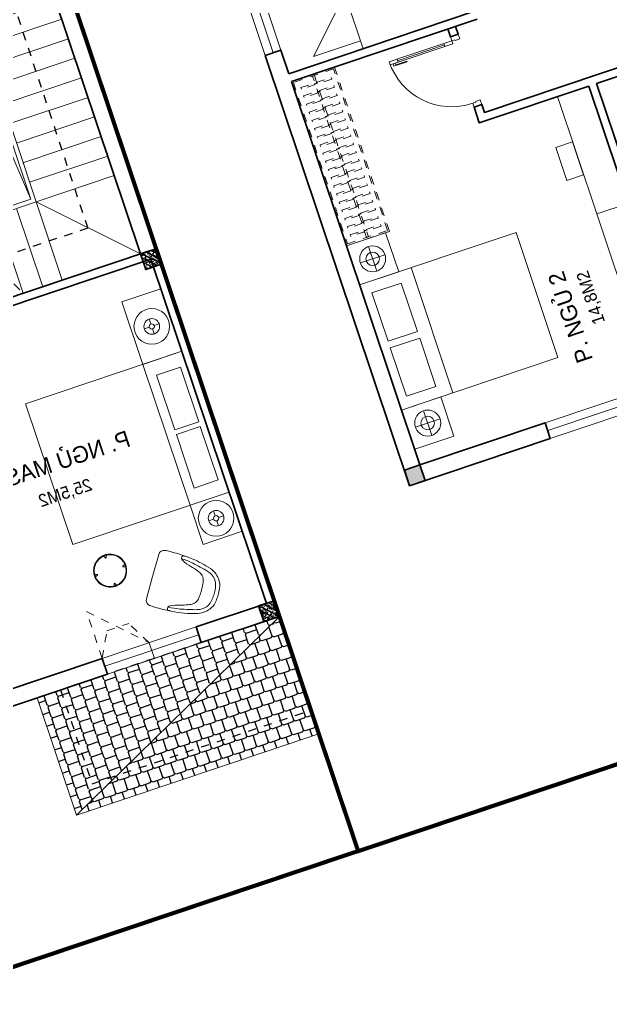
# Model space of a CAD drawing. Header units: metres. Extents: x 568332 to 569219, y 2065964 to 2066430.
# Drawn here: x 568597.11 to 568604.27, y 2066182.1 to 2066194.11 of the extents above; entities that cross this region are included whole.
import ezdxf

# ---------------------------------------------------------------- set-up
doc = ezdxf.new("R2010")
doc.units = ezdxf.units.M
for name, pattern in [('$AUDIT_BAD_LTYPE2', [0]), ('CENTER', [2, 1.25, -0.25, 0.25, -0.25]), ('DASHDOT2', [0.5, 0.25, -0.125, 0, -0.125]), ('HIDDEN', [0.375, 0.25, -0.125]), ('HIDDEN2', [0.1875, 0.125, -0.0625]), ('X-5M-G-MB PHONGNGU$0$HIDDEN2', [0.1875, 0.125, -0.0625])]:
    doc.linetypes.add(name, pattern=pattern)
doc.layers.get('0').update_dxf_attribs({"linetype": 'CONTINUOUS'})
doc.layers.get('DEFPOINTS').update_dxf_attribs({"linetype": 'CONTINUOUS'})
for name, color, linetype, lineweight in [('-CENTER', 143, 'CENTER', 13), ('-CONCRETE', 1, 'CONTINUOUS', 35), ('-DIM', 9, 'CONTINUOUS', 13), ('-DOOR', 137, 'CONTINUOUS', 9), ('-FURNITURE', 46, 'CONTINUOUS', 9), ('-HATCH', 8, 'CONTINUOUS', 5), ('-LINE1', 7, 'CONTINUOUS', 18), ('-LINE2', 252, 'CONTINUOUS', 9), ('-STEEL1', 1, 'CONTINUOUS', 35), ('-TEXT', 7, 'CONTINUOUS', 15), ('-WALL', 4, 'CONTINUOUS', 35), ('TEXT25', 2, 'CONTINUOUS', 13)]:
    doc.layers.add(name, color=color, linetype=linetype, lineweight=lineweight)
for name, color, linetype in [('-RANH GIOI LO DAT', 12, 'CONTINUOUS'), ('1-NETMANH', 8, 'CONTINUOUS'), ('13. NET HATCH', 252, 'CONTINUOUS')]:
    doc.layers.add(name, color=color, linetype=linetype)
doc.styles.add('SVN_AVO_thuong', font='')
doc.styles.add('T1', font='', dxfattribs={"height": 200})
doc.styles.add('vnavanth', font='', dxfattribs={"width": 0.8})
doc.styles.get('SVN_AVO_thuong').set_extended_font_data('SVN-Avo')
doc.styles.get('T1').set_extended_font_data('VNgeometric Light')
doc.styles.get('vnavanth').set_extended_font_data('.VnAvantH')

# ---------------------------------------------------------------- blocks, each defined once
blk = doc.blocks.new('*U149')
at = {"linetype": '$AUDIT_BAD_LTYPE2'}
for p, q in [((70, 100), (70, 699.9999999999982)), ((90, 699.9999999999982), (90, 100))]:
    blk.add_line(p, q, dxfattribs=at)
for points in [[(50, 699.9999999999982), (90, 699.9999999999982), (90, 799.9999999999982), (50, 799.9999999999982), (50, 699.9999999999982)], [(50, 702.9059272893337), (50, 100)], [(50, 100), (90, 100), (90, 0), (50, 0), (50, 100)]]:
    blk.add_lwpolyline(points)
for points in [[(118.2698876160139, 594.5156181119073), (118.2698876160139, 764.1349438079906), (90, 764.1349438079906), (90, 735.8650561920058), (112.6159100928053, 735.8650561920058), (112.6159100928053, 594.5156181119073)], [(0, 0), (50, 0), (50, -40), (60, -40), (60, -99.99999999999272), (0, -99.99999999999272)], [(899.9999999999982, 1.3252863207713e-28), (849.9999999999982, 1.3252863207713e-28), (849.9999999999982, -40.00000000000001), (839.9999999999982, -40.00000000000001), (839.9999999999982, -99.99999999999272), (899.9999999999982, -99.99999999999272)]]:
    blk.add_lwpolyline(points, close=True)
at = {"linetype": '$AUDIT_BAD_LTYPE2', "ltscale": 0.3}
blk.add_arc((50, 0), 799.9999999999982, 0, 90, dxfattribs=at)
blk = doc.blocks.new('*U237')
at = {"linetype": 'X-5M-G-MB PHONGNGU$0$HIDDEN2'}
for points in [[(0, 600.0000000004657), (0, 0), (2290.909090880962, -8.262197655262123e-10), (2290.909090880962, 599.9999999996394)], [(2270.909090880962, 579.999661371566), (2270.909090880962, 19.99966137156623), (20, 20.00000000046566), (20, 580.0000000004657)], [(2270.909090880962, 286.6991212946483), (2270.909090880962, 313.0991212945551), (20, 313.0991212953813), (19.99999859370291, 286.6991212952417)], [(113.7817614636733, 319.1750910408318), (109.4317788550979, 319.1750910408318), (109.4317788550979, 280.441767644881), (113.7817614636733, 280.441767644881)], [(227.7817614636733, 319.1750910407849), (223.4317788550979, 319.1750910407849), (223.4317788550979, 280.4417676448341), (227.7817614636733, 280.4417676448341)], [(341.7817614636733, 319.175091040738), (337.4317788550979, 319.175091040738), (337.4317788550979, 280.4417676447872), (341.7817614636733, 280.4417676447872)], [(455.7817614636733, 319.1750910406911), (451.4317788550979, 319.1750910406911), (451.4317788550979, 280.4417676447403), (455.7817614636733, 280.4417676447403)], [(569.7817614636733, 319.1750910406442), (565.431778855098, 319.1750910406442), (565.431778855098, 280.4417676446934), (569.7817614636733, 280.4417676446934)], [(683.7817614636733, 319.1750910405973), (679.431778855098, 319.1750910405973), (679.431778855098, 280.4417676446465), (683.7817614636733, 280.4417676446465)], [(797.7817614636733, 319.1750910405504), (793.431778855098, 319.1750910405504), (793.431778855098, 280.4417676445996), (797.7817614636733, 280.4417676445996)], [(911.7817614636733, 319.1750910405035), (907.431778855098, 319.1750910405035), (907.431778855098, 280.4417676445527), (911.7817614636733, 280.4417676445527)], [(1025.781761463673, 319.1750910404566), (1021.431778855098, 319.1750910404566), (1021.431778855098, 280.4417676445057), (1025.781761463673, 280.4417676445057)], [(1139.781761463673, 319.1750910404097), (1135.431778855098, 319.1750910404097), (1135.431778855098, 280.4417676444588), (1139.781761463673, 280.4417676444588)], [(1253.781761463673, 319.1750910403628), (1249.431778855098, 319.1750910403628), (1249.431778855098, 280.4417676444119), (1253.781761463673, 280.4417676444119)], [(1367.781761463673, 319.1750910403159), (1363.431778855098, 319.1750910403159), (1363.431778855098, 280.441767644365), (1367.781761463673, 280.441767644365)], [(1481.781761463673, 319.175091040269), (1477.431778855098, 319.175091040269), (1477.431778855098, 280.4417676443181), (1481.781761463673, 280.4417676443181)], [(1595.781761463673, 319.175091040222), (1591.431778855098, 319.175091040222), (1591.431778855098, 280.4417676442712), (1595.781761463673, 280.4417676442712)], [(1709.781761463673, 319.1750910401751), (1705.431778855098, 319.1750910401751), (1705.431778855098, 280.4417676442243), (1709.781761463673, 280.4417676442243)], [(1823.781761463673, 319.1750910401282), (1819.431778855098, 319.1750910401282), (1819.431778855098, 280.4417676441774), (1823.781761463673, 280.4417676441774)], [(1937.781761463673, 319.1750910400813), (1933.431778855098, 319.1750910400813), (1933.431778855098, 280.4417676441305), (1937.781761463673, 280.4417676441305)], [(2051.781761463673, 319.1750910400344), (2047.431778855098, 319.1750910400344), (2047.431778855098, 280.4417676440836), (2051.781761463673, 280.4417676440836)], [(2165.781761463673, 319.1750910399875), (2161.431778855098, 319.1750910399875), (2161.431778855098, 280.4417676440366), (2165.781761463673, 280.4417676440366)]]:
    blk.add_lwpolyline(points, close=True, dxfattribs=at)
for points in [[(122.2409142897814, 313.1103512093413), (122.2409142897814, 515.2497102723445), (100.1765458012815, 515.2497102723445), (100.1765458012815, 313.1103512093413)], [(236.2409142897814, 313.1103512092944), (236.2409142897814, 515.2497102722975), (214.1765458012815, 515.2497102722975), (214.1765458012815, 313.1103512092944)], [(350.2409142897814, 313.1103512092475), (350.2409142897814, 515.2497102722507), (328.1765458012815, 515.2497102722507), (328.1765458012815, 313.1103512092475)], [(464.2409142897814, 313.1103512092006), (464.2409142897814, 515.2497102722037), (442.1765458012815, 515.2497102722037), (442.1765458012815, 313.1103512092006)], [(578.2409142897814, 313.1103512091537), (578.2409142897814, 515.2497102721569), (556.1765458012815, 515.2497102721569), (556.1765458012815, 313.1103512091537)], [(692.2409142897814, 313.1103512091068), (692.2409142897814, 515.24971027211), (670.1765458012815, 515.24971027211), (670.1765458012815, 313.1103512091068)], [(806.2409142897814, 313.1103512090599), (806.2409142897814, 515.249710272063), (784.1765458012815, 515.249710272063), (784.1765458012815, 313.1103512090599)], [(920.2409142897814, 313.110351209013), (920.2409142897814, 515.2497102720162), (898.1765458012815, 515.2497102720162), (898.1765458012815, 313.110351209013)], [(1034.240914289781, 313.1103512089661), (1034.240914289781, 515.2497102719692), (1012.176545801281, 515.2497102719692), (1012.176545801281, 313.1103512089661)], [(1148.240914289781, 313.1103512089192), (1148.240914289781, 515.2497102719224), (1126.176545801281, 515.2497102719224), (1126.176545801281, 313.1103512089192)], [(1262.240914289781, 313.1103512088723), (1262.240914289781, 515.2497102718754), (1240.176545801281, 515.2497102718754), (1240.176545801281, 313.1103512088723)], [(1376.240914289781, 313.1103512088254), (1376.240914289781, 515.2497102718285), (1354.176545801281, 515.2497102718285), (1354.176545801281, 313.1103512088254)], [(1490.240914289781, 313.1103512087785), (1490.240914289781, 515.2497102717816), (1468.176545801281, 515.2497102717816), (1468.176545801281, 313.1103512087785)], [(1604.240914289781, 313.1103512087315), (1604.240914289781, 515.2497102717347), (1582.176545801281, 515.2497102717347), (1582.176545801281, 313.1103512087315)], [(1718.240914289781, 313.1103512086846), (1718.240914289781, 515.2497102716878), (1696.176545801281, 515.2497102716878), (1696.176545801281, 313.1103512086846)], [(1832.240914289781, 313.1103512086377), (1832.240914289781, 515.2497102716409), (1810.176545801281, 515.2497102716409), (1810.176545801281, 313.1103512086377)], [(1946.240914289781, 313.1103512085908), (1946.240914289781, 515.2497102715939), (1924.176545801281, 515.2497102715939), (1924.176545801281, 313.1103512085908)], [(2060.240914289781, 313.1103512085439), (2060.240914289781, 515.2497102715471), (2038.176545801281, 515.2497102715471), (2038.176545801281, 313.1103512085439)], [(2174.240914289781, 313.110351208497), (2174.240914289781, 515.2497102715001), (2152.176545801281, 515.2497102715001), (2152.176545801281, 313.110351208497)], [(100.1765458012815, 286.7103512094345), (100.1765458012815, 92.0852110228024), (122.2409142897814, 92.0852110228024), (122.2409142897814, 286.7103512094345)], [(214.1765458012815, 286.7103512093876), (214.1765458012815, 92.08521102275549), (236.2409142897814, 92.08521102275549), (236.2409142897814, 286.7103512093876)], [(328.1765458012815, 286.7103512093407), (328.1765458012815, 92.08521102270858), (350.2409142897814, 92.08521102270858), (350.2409142897814, 286.7103512093407)], [(442.1765458012815, 286.7103512092938), (442.1765458012815, 92.08521102266168), (464.2409142897814, 92.08521102266168), (464.2409142897814, 286.7103512092938)], [(556.1765458012815, 286.7103512092469), (556.1765458012815, 92.08521102261477), (578.2409142897814, 92.08521102261477), (578.2409142897814, 286.7103512092469)], [(670.1765458012815, 286.7103512092), (670.1765458012815, 92.08521102256786), (692.2409142897814, 92.08521102256786), (692.2409142897814, 286.7103512092)], [(784.1765458012815, 286.7103512091531), (784.1765458012815, 92.08521102252095), (806.2409142897814, 92.08521102252095), (806.2409142897814, 286.7103512091531)], [(898.1765458012815, 286.7103512091062), (898.1765458012815, 92.08521102247404), (920.2409142897814, 92.08521102247404), (920.2409142897814, 286.7103512091062)], [(1012.176545801281, 286.7103512090592), (1012.176545801281, 92.08521102242715), (1034.240914289781, 92.08521102242715), (1034.240914289781, 286.7103512090592)], [(1126.176545801281, 286.7103512090123), (1126.176545801281, 92.08521102238024), (1148.240914289781, 92.08521102238024), (1148.240914289781, 286.7103512090123)], [(1240.176545801281, 286.7103512089654), (1240.176545801281, 92.08521102233333), (1262.240914289781, 92.08521102233333), (1262.240914289781, 286.7103512089654)], [(1354.176545801281, 286.7103512089186), (1354.176545801281, 92.08521102228642), (1376.240914289781, 92.08521102228642), (1376.240914289781, 286.7103512089186)], [(1468.176545801281, 286.7103512088717), (1468.176545801281, 92.0852110222395), (1490.240914289781, 92.0852110222395), (1490.240914289781, 286.7103512088717)], [(1582.176545801281, 286.7103512088247), (1582.176545801281, 92.0852110221926), (1604.240914289781, 92.0852110221926), (1604.240914289781, 286.7103512088247)], [(1696.176545801281, 286.7103512087778), (1696.176545801281, 92.0852110221457), (1718.240914289781, 92.0852110221457), (1718.240914289781, 286.7103512087778)], [(1810.176545801281, 286.7103512087309), (1810.176545801281, 92.08521102209879), (1832.240914289781, 92.08521102209879), (1832.240914289781, 286.7103512087309)], [(1924.176545801281, 286.710351208684), (1924.176545801281, 92.08521102205188), (1946.240914289781, 92.08521102205188), (1946.240914289781, 286.710351208684)], [(2038.176545801281, 286.7103512086371), (2038.176545801281, 92.08521102200497), (2060.240914289781, 92.08521102200497), (2060.240914289781, 286.7103512086371)], [(2152.176545801281, 286.7103512085902), (2152.176545801281, 92.08521102195806), (2174.240914289781, 92.08521102195806), (2174.240914289781, 286.7103512085902)]]:
    blk.add_lwpolyline(points, dxfattribs=at)
blk = doc.blocks.new('G1600')
for p, q in [((137477.0741823114, -212827.2147267315), (139077.0741823114, -212827.2147267327)), ((137227.6935681712, -213391.7193460799), (137227.6935681718, -213076.8871672568)), ((139326.4547964507, -213391.7193460799), (139326.4547964501, -213076.8871672568)), ((137385.1096575831, -213234.3032566686), (137070.2774787599, -213234.3032566681)), ((139169.0387070388, -213234.3032566686), (139483.870885862, -213234.3032566681))]:
    blk.add_line(p, q)
blk.add_lwpolyline([(137477.074182311, -213484.2147267315), (137477.0741823123, -211484.2147267315), (139077.0741823123, -211484.2147267327), (139077.074182311, -213484.2147267327), (137477.074182311, -213484.2147267315)])
for points in [[(136977.074182316, -213484.2147267311), (136977.0741823163, -212984.3917867657), (137477.0741823113, -212984.3917867661), (137477.074182311, -213484.2147267315)], [(139577.0741823059, -213484.2147267331), (139577.0741823062, -212984.3917867677), (139077.0741823113, -212984.3917867673), (139077.074182311, -213484.2147267327)], [(137617.074182311, -213375.2147267316), (137617.0741823112, -212998.7147267316), (138234.5741823112, -212998.714726732), (138234.574182311, -213375.214726732)], [(138937.074182311, -213375.2147267325), (138937.0741823112, -212998.7147267325), (138319.5741823112, -212998.7147267321), (138319.574182311, -213375.2147267321)]]:
    blk.add_lwpolyline(points, close=True)
for centre, radius in [((137227.6935681715, -213234.3032566684), 157.4160894116067), ((139326.4547964504, -213234.3032566684), 157.4160894116067), ((137227.6935681715, -213234.3032566684), 82.41608941160666), ((139326.4547964504, -213234.3032566684), 82.41608941160666)]:
    blk.add_circle(centre, radius)
blk = doc.blocks.new('A$C5C575821')
at = {"layer": '-CONCRETE'}
h = blk.add_hatch(color=256, dxfattribs=at)
h.dxf.hatch_style = 1
h.paths.add_polyline_path([(-0.00237559899687767, 200.0000000000146), (-0.00237559899687767, 1.455191522836685e-11), (199.9976244010031, 1.455191522836685e-11), (199.9976244010031, 200.0000000000146)])
blk.add_lwpolyline([(-0.00237559899687767, 1.455191522836685e-11), (199.9976244010031, 1.455191522836685e-11), (199.9976244010031, 200.0000000000146), (-0.00237559899687767, 200.0000000000146)], close=True, dxfattribs=at)
blk = doc.blocks.new('M21-T3')
at = {"layer": '-DOOR'}
for points in [[(204612.1981638539, -286454.0990483467), (205212.2101037618, -286454.0990483467), (205212.2101037618, -286654.0990483467), (204612.1981638539, -286654.0990483467)], [(199112.2101037512, -288254.2028982985), (199312.2101036766, -288254.2028982985), (199312.2101036766, -289654.2028982985), (199112.2101037512, -289654.2028982985)]]:
    blk.add_lwpolyline(points, close=True, dxfattribs=at)
for points in [[(205212.2101037618, -286554.0990483467), (204612.2055296948, -286554.1432242139)], [(199212.2101037139, -289654.2028982985), (199212.2101037139, -288254.2028982985)]]:
    blk.add_lwpolyline(points, dxfattribs=at)
at = {"layer": '-FURNITURE'}
blk.add_line((205912.2101038766, -287604.0990477414), (204312.2101037547, -287604.0990478005), dxfattribs=at)
blk.add_lwpolyline([(204412.2101037547, -287604.0990478005), (204412.2101039652, -287004.0990478005), (205012.2101037547, -287604.0990480108)], dxfattribs=at)
for points in [[(202012.2021753316, -289653.4516755368), (202434.7826916085, -289653.4516755368), (202434.7826916085, -289438.3398348887), (202012.2021753316, -289438.3398348887)], [(200112.2101037503, -289654.0984545781), (201512.2101037503, -289654.0984550861), (201512.2101036802, -290054.0990480424), (200112.2101036802, -290054.0990475344)], [(201512.2101037503, -289654.0984550861), (203012.210103824, -289654.0984550498), (203012.210103824, -290054.0990476406), (201512.2101037503, -290054.0990476769)]]:
    blk.add_lwpolyline(points, close=True, dxfattribs=at)
at = {"layer": '-RANH GIOI LO DAT', "linetype": 'HIDDEN', "ltscale": 10, "const_width": 50}
blk.add_lwpolyline([(200110.8574349315, -304701.0123037565), (206112.210104198, -304561.3873508049), (206112.2101038415, -284454.0990485246), (195112.2101036999, -284454.0990484911), (195112.210104275, -299817.3087351976)], close=True, dxfattribs=at)
at = {"layer": '-WALL', "linetype": 'Continuous', "ltscale": 10}
for p, q in [((204612.1981638539, -286454.099048423), (199112.2101037643, -286454.0990483443)), ((199112.2101037643, -286454.0990483443), (199112.2101037512, -288254.2028982985)), ((204212.2101037196, -286654.0990484176), (199312.210103762, -286654.0990483466)), ((199312.210103762, -286654.0990483466), (199312.2101037512, -288254.2028982985)), ((204612.2128890307, -286654.0990484081), (204312.2101037196, -286654.0990484046)), ((199312.2101036824, -288254.2028982985), (199112.2101036824, -288254.2028982985))]:
    blk.add_line(p, q, dxfattribs=at)
at = {"layer": '-WALL'}
for p, q in [((204612.2128890307, -286654.0990484081), (204612.1981638539, -286454.099048423)), ((204212.2101037934, -289029.396906327), (204212.2101037196, -286654.0990484176)), ((204312.2101037935, -289029.396906327), (204312.2101037196, -286654.0990484046)), ((203212.2101037848, -288754.099047659), (203212.2101037817, -288654.0990476592)), ((204112.2101037848, -288754.099047631), (204112.2101037817, -288654.099047631)), ((203012.210103824, -290054.0990476406), (199312.2101037237, -290054.0990476406)), ((203012.210103824, -290154.0990476406), (199312.2101037226, -290154.0990476406)), ((203012.2101038239, -290154.0990476406), (203012.210103824, -292254.5874765087))]:
    blk.add_line(p, q, dxfattribs=at)
for points in [[(203012.210103824, -290054.0990476406), (203012.2101038241, -288654.0990476653), (203212.2101037817, -288654.0990476592)], [(204112.2101037817, -288654.099047631), (204212.2101037817, -288654.099047628)], [(203112.2101038239, -292254.5874765087), (203112.2101038239, -288754.099047662), (203212.2101037848, -288754.099047659)], [(204112.2101037848, -288754.099047631), (204212.2101037849, -288754.099047628)]]:
    blk.add_lwpolyline(points, dxfattribs=at)
at = {"layer": '-DOOR', "xscale": -1}
blk.add_blockref('*U149', (204112.2101037817, -288654.099047631), dxfattribs=at)
at = {"layer": '-FURNITURE', "xscale": -1, "rotation": 180}
blk.add_blockref('G1600', (62535.13592143788, -500138.3137748493), dxfattribs=at)
at = {"layer": '-FURNITURE', "extrusion": (0, 0, -1), "xscale": 0.916666666665974, "yscale": 0.916666666665974, "zscale": -0.916666666665974, "rotation": 180}
blk.add_blockref('*U237', (-202112.210103747, -286654.0990484185), dxfattribs=at)
at = {"layer": '-WALL'}
blk.add_blockref('A$C5C575821', (199112.212479361, -286654.0990483444), dxfattribs=at)
at = {"layer": 'TEXT25'}
for s, height, style, p in [('P. NGỦ 2', 200, 'SVN_AVO_thuong', (199855.7381556003, -289051.4785338077)), ('14,8M2', 150, 'T1', (200239.3174343963, -289334.7469200815))]:
    blk.add_text(s, height=height, rotation=1.005123984043621e-08, dxfattribs=dict(at, style=style)).set_placement(p)
blk = doc.blocks.new('1800X2000')
at = {"layer": '-FURNITURE'}
blk.add_line((325497.3064970744, 17765.29446492715), (325497.3064973904, 19565.2944651944), dxfattribs=at)
for points in [[(323997.3057774993, 19565.2944651944), (325997.3064971831, 19565.2944651944), (325997.3064971831, 17765.29446484288), (323997.3057774993, 17765.29446484288)], [(325612.9490047574, 19390.79434491032), (325919.0064973457, 19390.79434491032), (325919.0064973457, 18691.29434485664), (325612.9490047574, 18691.29434485664)], [(325612.9490046239, 18629.79434491026), (325919.0064972151, 18629.79434491026), (325919.0064972151, 17946.79434485664), (325612.9490046239, 17946.79434485664)]]:
    blk.add_lwpolyline(points, close=True, dxfattribs=at)
blk = doc.blocks.new('A$C38b1dc06')
at = {"layer": '-LINE1'}
for p, q in [((1749.854677429888, 4156.179725173817), (0.3015751927741803, 4156.179725173817)), ((1000.281453303236, 3156.179725173817), (0.3015751927741803, 4156.179725173817)), ((0.3015751927741803, 4156.179725173817), (0.3015751919010654, -343.8202748260228)), ((1000.281453303236, 4156.179725173824), (1000.281453303236, 3156.179725173824)), ((1250.139194678806, 3156.179725173824), (1250.139194678806, 4156.179725173824)), ((1250.139194678806, 4156.179725173824), (1250.139194678806, 3156.179725173824)), ((1499.996936054376, 3156.179725173824), (1499.996936054376, 4156.179725173824)), ((1499.996936054376, 4156.179725173824), (1499.996936054318, 3156.179725173832)), ((1749.854677429888, 3156.179725173824), (1749.854677429888, 4156.179725173824)), ((1749.854677429888, 4156.179725173817), (1749.85467742983, 3106.179725173817)), ((1000.281453302305, 656.1797251739335), (1000.281453303236, 3156.179725173817)), ((1000.281453303236, 3156.179725173817), (1749.85467742983, 3156.179725173817)), ((1050.281453303003, 706.1797251739772), (1050.281453303236, 3106.179725173817)), ((1050.281453303236, 3106.179725173817), (1699.854677429801, 3106.179725173817)), ((1233.300401159795, 2905.148311595723), (1699.854677429801, 3106.179725173817)), ((1699.854677428928, 706.1797251739772), (1699.854677429801, 3106.179725173817)), ((1749.854677429597, 706.179725173999), (1749.85467742983, 3106.179725173839)), ((1050.281453303003, 706.1797251739772), (1233.300401159795, 2905.148311595723)), ((1000.281453303236, 656.1797251739772), (1749.85467742983, 656.1797251739772)), ((1000.281453303236, -343.8202748260228), (1000.281453303236, 656.1797251739772)), ((1050.281453303003, 706.1797251739772), (1699.854677428928, 706.1797251739772)), ((1250.139194678806, 656.1797251739772), (1250.139194678806, -343.8202748260228)), ((1250.139194678806, -343.8202748260228), (1250.139194678806, 656.1797251739772)), ((1499.996936054376, 656.1797251739772), (1499.996936054376, -343.8202748260228)), ((1499.996936054376, -343.8202748260228), (1499.996936054318, 656.1797251739699)), ((1749.854677429888, -343.8202748260228), (1749.85467742983, 706.1797251739772)), ((1749.854677429888, 656.1797251739772), (1749.854677429888, -343.8202748260228)), ((1749.854677429888, -343.8202748260228), (0.3015751919010654, -343.8202748260228))]:
    blk.add_line(p, q, dxfattribs=at)
at = {"layer": '-LINE1', "lineweight": 18}
for p, q in [((1000.281453303236, 3156.179725173817), (0.2521035463432781, 3156.179725173817)), ((1000.281453303003, 2906.17972517389), (0.2521035461104475, 2906.17972517389)), ((1000.281453303469, 2656.17972517389), (0.2521035465761088, 2656.17972517389)), ((1000.281453303469, 2406.17972517389), (0.2521035465761088, 2406.17972517389)), ((1000.281453303469, 2156.179725173904), (0.2521035465761088, 2156.179725173904)), ((1000.281453303469, 1906.179725173904), (0.2521035465761088, 1906.179725173904)), ((1000.281453303469, 1656.179725173904), (0.2521035465761088, 1656.179725173904)), ((1000.28145330277, 1406.179725173904), (0.2521035458776169, 1406.179725173904)), ((1000.281453303236, 1156.179725173904), (0.2521035463432781, 1156.179725173904)), ((1000.28145330277, 906.1797251739044), (0.2521035458776169, 906.1797251739044)), ((1000.281453303236, 656.1797251739772), (0.2521035463432781, 656.1797251739772)), ((1000.281453303236, 656.1797251739772), (0.3015751859056763, -343.82027482595))]:
    blk.add_line(p, q, dxfattribs=at)
at = {"layer": '1-NETMANH', "linetype": 'DASHDOT2'}
blk.add_lwpolyline([(1327.325072003063, 3656.419923450812), (492.458725621982, 3656.419923450812), (508.0748312271317, 155.2632639587246), (508.0748312271317, 155.2632639587246), (1749.854677429888, 156.1797251739772), (1499.996936054376, -343.8202748260228)], dxfattribs=at)
at = {"layer": '-TEXT', "color": 2, "style": 'vnavanth'}
for s, p in [('2', (1346.818775833643, 3603.914582017329)), ('1', (1596.676517209155, 3603.914582017329)), ('20', (1562.294563305157, 183.5576658285718)), ('21', (1783.476825895079, 183.5576658285718))]:
    blk.add_text(s, height=99.97959496000885, dxfattribs=at).set_placement(p)
blk = doc.blocks.new('A$C7D524948')
at = {"layer": '-FURNITURE'}
for points in [[(-1.862645149230957e-09, 824.9500000011176, 0.02374928999430728), (-77.15000000130385, 820, 0.1110396266945436), (-175.0999999996275, 786.1500000022352, 0.08516816991690027), (-234.9500000011176, 733.25, 0.08855014736123698), (-281.5499999988824, 649.3499999996275, 0.02790636319614463), (-315.9500000011176, 525.5999999996275, 0.02834164487538841), (-340.4000000022352, 372.8000000007451, 0.04711987010175965), (-341.0999999996275, 283.4000000003725, 0.5135274654112972), (-284.5500000007451, 299.9500000011176, 0.05957759956988055), (-242.5500000026077, 413.6500000003725, -0.03446512451505389), (-213.1500000003725, 507.4499999992549, -0.05927668371543007), (-182.7500000009313, 564.2999999988824, -0.1661460996977688), (-133.4500000011176, 600.4000000003725, -0.0525641271264061), (-75.80000000074506, 611.9500000011176, -0.02855401869774651), (-1.862645149230957e-09, 614.6500000003725, -3.543335205159532)], [(-0.5500000007450581, 774.1500000003725, 0.1055837687742558), (-137.8000000007451, 751.3000000007451, 0.08397584501256396), (-176, 728.25, 0.1493020227225411), (-241.2000000011176, 626.1999999992549, 0.02490854660583826), (-289.25, 424.1500000003725, 0.02643887537121914), (-306.5679914960638, 278.4068524483591, -0.8863330528017872)], [(-0.5500000007450581, 774.1500000003725, -0.1055837687742558), (136.6999999992549, 751.3000000007451, -0.08397584501256396), (174.8999999985099, 728.2500000018626, -0.1493020227225411), (240.0999999986961, 626.1999999992549, -0.02490854660583826), (288.1499999975786, 424.1500000003725, -0.02643887537121914), (305.467991495505, 278.4068524483591, 0.8863330528017872)], [(-1.862645149230957e-09, 824.9500000011176, -0.02374928999430728), (77.14999999850988, 820.0000000018626, -0.1110396266945436), (175.0999999986961, 786.1500000003725, -0.08516816991690027), (234.9499999992549, 733.25, -0.08855014736123698), (281.5499999988824, 649.3499999996275, -0.02790636319614463), (315.9500000011176, 525.5999999996275, -0.02834164487538841), (340.3999999985099, 372.8000000007451, -0.04711987010175965), (341.0999999996275, 283.4000000022352, -0.5135274654112972), (284.5500000007451, 299.9499999992549, -0.05957759956988055), (242.5499999988824, 413.6499999985099, 0.03446512451505389), (213.1499999994412, 507.4500000011176, 0.05927668371543007), (182.75, 564.3000000007451, 0.1661460996977688), (133.4499999983236, 600.4000000003725, 0.0525641271264061), (75.79999999888241, 611.9499999992549, 0.02855401869774651), (-1.862645149230957e-09, 614.6500000003725, 3.543335205159532)], [(-342.8562581948936, 328.1164919566363, 0.02267140514630937), (-350.039135296829, 124.5, 0.01212164544072816), (-345.6391352973878, 57.0500000026077, 0.4055082152921144), (-279.3891352973878, 0), (0, 0)], [(342.8562581939623, 328.1164919547737, -0.02267140514630937), (350.0391352958977, 124.5, -0.01212164544072816), (345.6391352955252, 57.05000000074506, -0.4055082152921144), (279.3891352964565, 0), (0, 0)]]:
    blk.add_lwpolyline(points, format="xyb", dxfattribs=at)
blk = doc.blocks.new('tbl1')
at = {"layer": '-FURNITURE'}
for points in [[(-19.7318235830171, 199.0618887953169), (-20.00000000081491, 202.1778609547764), (19.99999999918509, 202.1778609547764), (19.73182358138729, 199.0618887953169), (-8.149072527885437e-10, 200.1778609545727)], [(-202.1778609555913, -20), (-202.1778609555913, 20), (-199.0618887961609, 19.7318235822022), (-200.1778609553294, 9.313225746154785e-10), (-199.0618887961609, -19.73182358033955)], [(202.1778609539615, -20), (199.0618887945311, -19.73182358033955), (200.1778609537287, 9.313225746154785e-10), (200.2090254699579, 19.83055200098897), (202.1778609539615, 20)], [(19.99999999918509, -202.1778609547764), (-20.00000000081491, -202.1778609547764), (-19.7318235830171, -199.061888795346), (-8.149072527885437e-10, -200.1778609546018), (19.73182358138729, -199.061888795346)]]:
    blk.add_hatch(color=256, dxfattribs=at).paths.add_polyline_path(points, flags=0)
at = {"layer": '-FURNITURE', "flags": 128}
for points in [[(-19.7318235830171, 199.061888795346), (-20.00000000081491, 202.1778609547764), (-8.149072527885437e-10, 202.1778609547764), (19.99999999918509, 202.1778609547764), (19.73182358138729, 199.061888795346)], [(-202.1778609555913, 0), (-202.1778609555913, 20), (-199.0618887961609, 19.7318235822022)], [(202.1778609539615, 0), (202.1778609539615, 20), (199.0618887945311, 19.7318235822022)], [(-19.7318235830171, -199.061888795346), (-20.00000000081491, -202.1778609547764), (-8.149072527885437e-10, -202.1778609547764), (19.99999999918509, -202.1778609547764), (19.73182358138729, -199.061888795346)]]:
    blk.add_lwpolyline(points, dxfattribs=at)
for points in [[(14.99999999918509, 193), (-15.00000000081491, 193), (-5.000000000814907, 163), (-8.149072527885437e-10, 163), (4.999999999185093, 163)], [(-193.0000000008149, -15), (-193.0000000008149, 15), (-163.0000000008149, 5), (-163.0000000008149, 0), (-163.0000000008149, -5)], [(192.9999999991851, -15), (192.9999999991851, 15), (162.9999999991851, 5), (162.9999999991851, 0), (162.9999999991851, -5)], [(14.99999999918509, -193), (-15.00000000081491, -193), (-5.000000000814907, -163), (-8.149072527885437e-10, -163), (4.999999999185093, -163)]]:
    blk.add_lwpolyline(points, close=True, dxfattribs=at)
at = {"layer": '-FURNITURE'}
for radius in [200.0000000000002, 193.0000000000002]:
    blk.add_circle((-8.149072527885437e-10, 0), radius, dxfattribs=at)
for radius, start, end in [(199.9999999999999, 90, 270), (199.9999999999998, 270, 90)]:
    blk.add_arc((0, 0), radius, start, end, dxfattribs=at)
blk = doc.blocks.new('12PLMP12')
at = {"color": 0, "linetype": 'ByBlock'}
for p, q in [((-1.25, 0), (-3.75, 0)), ((0, 1.25), (0, 3.75)), ((1.25, 0), (3.75, 0)), ((0, -1.25), (0, -3.75))]:
    blk.add_line(p, q, dxfattribs=at)
for radius in [8.5, 3.75, 1.25]:
    blk.add_circle((0, 0), radius, dxfattribs=at)
blk = doc.blocks.new('18x35')
at = {"layer": '-HATCH'}
h = blk.add_hatch(dxfattribs=at)
h.set_pattern_fill('CHAU-01', color=256, scale=10, angle=-1.272221872585407e-14, pattern_type=2)
h.set_pattern_definition([(49.99999999999999, (0, 0), (71.72601826007535, -6.275213498259527), [7.5, -82.5]), (355, (0, 0), (-13.87513336129999, 75.21921337000119), [6, -66]), (100.4514, (5.977167999997619, -0.5229339999999638), (57.85093817140217, 68.94395420609534), [6.374019000000001, -70.1142112]), (46.18419999999998, (0, 20), (106.7241048625644, -16.55190143290183), [11.25, -123.75]), (96.63559999999998, (8.89367449999554, 18.62066930000003), (93.46627055487036, 97.41178709004416), [9.561028799999994, -105.1713]), (351.1842, (0, 20), (93.46619451336275, 97.41186009253245), [9, -99]), (20.99999999999998, (10, 15), (59.69070521184616, -40.2618890665339), [7.5, -82.5]), (326.0000000000001, (10, 15), (24.33153319215819, 72.5150045046853), [6, -66]), (71.45139999999999, (14.97422329999972, 11.64483940000002), (84.022262858149, 32.25304967099522), [6.374019000000001, -70.1142112]), (37.49999999999998, (0, 0), (1.215985531729074, 33.28938538313115), [0, -65.19999999999999, 0, -67, 0, -66.25]), (7.499999999999987, (0, 0), (26.30695374421487, 39.44117118823602), [0, -38.2, 0, -63.7, 0, -25.25]), (327.5, (-22.30000000000291, 0), (53.3822436172409, -2.255487173437988), [0, -25, 0, -78, 0, -103.5]), (317.5, (-32.30000000000291, 0), (58.31861693423862, 10.01049823323176), [0, -32.5, 0, -51.8, 0, -73.5]), (44.99999999999999, (0, 0), (-30.05203820042826, 30.05203820042828), []), (44.99999999999999, (0, 12.25), (-30.05203820042826, 30.05203820042828), [])])
h.paths.add_polyline_path([(96508.03118051568, 47993.04977023201), (96508.03118051568, 47793.04977023201), (96708.03118051568, 47793.04977023201), (96708.03118051568, 47993.04977023201)])
at = {"layer": '-STEEL1'}
blk.add_lwpolyline([(96508.03118051568, 47793.04977023201), (96708.03118051568, 47793.04977023201), (96708.03118051568, 47993.04977023201), (96508.03118051568, 47993.04977023201)], close=True, dxfattribs=at)
blk = doc.blocks.new('M1-T3')
at = {"layer": '13. NET HATCH'}
h = blk.add_hatch(dxfattribs=at)
h.set_pattern_fill('MAIGO-12', color=256, scale=300)
h.set_pattern_definition([(0, (-46196.35689473167, 2410.747047374218), (75, 150), [120, -30, 120, -30]), (90, (-46211.35689473167, 2425.747047374218), (-74.99999999999999, 150), [135, -165]), (45, (-46226.35689473167, 2410.747047374218), (75.00000000142687, 150.0000000028537), [21.213203436, -403.0508652]), (135, (-46196.35689473167, 2410.747047374218), (-75.00000000142686, 150.0000000028537), [21.213203436, -403.0508652])])
edge = h.paths.add_edge_path()
edge.add_line((191581.8515094951, 32452.07920314984), (194681.854696395, 32452.07920314984))
edge.add_line((194681.854696395, 32452.07920314984), (191581.9124009378, 33951.64109416441))
edge.add_line((191581.9124009378, 33951.64109416441), (191581.8478786649, 32452.07920314984))
h = blk.add_hatch(dxfattribs=at)
h.set_pattern_fill('MAIGO-12', color=256, scale=300, angle=90)
h.set_pattern_definition([(90, (-46286.35689473167, 2500.747047374218), (-150, 75.00000000000001), [120, -30, 120, -30]), (180, (-46301.35689473167, 2485.747047374218), (-150, -74.99999999999997), [135, -165]), (135, (-46286.35689473167, 2470.747047374218), (-150.0000000028537, 75.00000000142688), [21.213203436, -403.0508652]), (225, (-46286.35689473167, 2500.747047374218), (-150.0000000028537, -75.00000000142684), [21.213203436, -403.0508652])])
h.paths.add_polyline_path([(191581.9124009378, 33951.64109416441), (194681.854696395, 33952.07920314984), (194681.854696395, 32452.07920314984)])
at = {"layer": '-CONCRETE', "color": 1, "linetype": 'HIDDEN', "ltscale": 10, "const_width": 50}
blk.add_lwpolyline([(191581.7177010371, 50951.98888872014), (197581.6939540912, 50951.98888872005), (197581.7429788466, 30952.01227472891), (191581.7667257926, 30952.01227472891)], close=True, dxfattribs=at)
at = {"layer": '-DOOR'}
for p, q in [((192581.8478786653, 34151.64109416441), (193781.5453857174, 34151.93961700374)), ((192581.8478786653, 34151.64109416441), (193781.8478786653, 34151.64109416441)), ((193181.8478786653, 34151.64109416441), (193181.8976078634, 33951.79040559322)), ((192581.8478786653, 34051.64109416441), (193781.5453857174, 34051.93961700374)), ((192581.8478786653, 34051.64109416441), (193781.8478786653, 34051.64109416441)), ((192581.8478786653, 33951.64109416441), (193781.5453857174, 33951.93961700374)), ((192581.8478786653, 33951.64109416441), (193781.8478786653, 33951.64109416441)), ((192581.912400938, 33951.64109416441), (193781.6099079902, 33951.93961700374)), ((192581.912400938, 33951.64109416441), (193781.912400938, 33951.64109416441))]:
    blk.add_line(p, q, dxfattribs=at)
at = {"layer": '-FURNITURE'}
for points in [[(191681.7741045014, 38173.00999124891), (191681.7741042516, 37373.00999155593), (192181.7741042516, 37373.00999146821), (192181.7741045014, 38173.00999116119)], [(191681.7741045014, 35072.99689957102), (191681.7741042516, 35573.00999050272), (192181.7741042516, 35573.00999059044), (192181.7741045014, 35072.99689965874)]]:
    blk.add_lwpolyline(points, close=True, dxfattribs=at)
at = {"layer": '-LINE1', "lineweight": 18}
blk.add_lwpolyline([(191581.7411493842, 50951.93153578669), (197581.7174024383, 50951.9315357866), (197581.7664271937, 30951.95492153367), (191581.7901741396, 30951.95492153367)], close=True, dxfattribs=at)
at = {"layer": '-LINE1'}
blk.add_lwpolyline([(194681.854696395, 32452.07920314984), (191581.8478786649, 32452.07920314984), (191581.8478786649, 33951.64109416441), (194681.854696395, 33951.64109416441)], close=True, dxfattribs=at)
for points in [[(191581.8515094951, 32452.07920314984), (194681.854696395, 32452.07920314984), (191581.9124009378, 33951.64109416441), (191581.9124009378, 33951.64109416441), (191581.8478786649, 32452.07920314984)], [(191581.9124009378, 33951.64109416441), (194681.854696395, 33952.07920314984), (194681.854696395, 32452.07920314984), (191581.9124009378, 33951.64109416441)]]:
    blk.add_lwpolyline(points, dxfattribs=at)
at = {"layer": '-LINE2', "linetype": 'HIDDEN2', "ltscale": 10}
for p, q in [((193781.5453857174, 34751.64109416441), (193181.6966321914, 34151.79035558407)), ((193781.5453857174, 34151.64109416441), (193781.5453857174, 34751.64109416441)), ((193181.6966321914, 34151.79035558407), (193342.0853763854, 34451.79035558407)), ((193621.1566415234, 34451.64109416441), (193342.0853763854, 34451.79035558407)), ((193781.5453857174, 34151.64109416441), (193621.1566415234, 34451.64109416441))]:
    blk.add_line(p, q, dxfattribs=at)
at = {"layer": '-WALL'}
for p, q in [((191581.8478786649, 33951.64109416441), (191581.8478786809, 43452.06833831834)), ((191781.7713520215, 43152.19966598263), (191781.7713520146, 38651.57990947187)), ((191681.7713520146, 38651.57990947187), (193661.6154890714, 38651.5799091824)), ((191681.7713520213, 38551.57990918959), (193661.6054847538, 38551.57990918665)), ((193661.6154890888, 38551.57990847524), (191681.7713520145, 38551.57990947185)), ((191681.7713520145, 38551.57990947185), (191681.7713520063, 34151.64109416441)), ((191681.7713520063, 34151.64109416441), (192581.8478786653, 34151.64109416441)), ((192581.8478786653, 34151.64109416441), (192581.8478786653, 33951.64109416441)), ((193781.8478786653, 34151.64109416441), (193781.8478786653, 33951.64109416441)), ((193781.8478786653, 34151.64109416441), (195381.8478786653, 34151.64109416441)), ((191581.8478786649, 33951.64109416441), (192581.8478786653, 33951.64109416441)), ((191581.9124009378, 33951.64109416441), (192581.912400938, 33951.64109416441)), ((193781.8478786653, 33951.64109416441), (195381.8478786653, 33951.64109416441))]:
    blk.add_line(p, q, dxfattribs=at)
at = {"layer": 'DEFPOINTS', "linetype": 'HIDDEN', "ltscale": 5}
blk.add_lwpolyline([(194381.854696395, 32752.07920314984), (191581.8546963948, 32752.07920314984), (191581.8546963948, 33952.07920314984), (194381.854696395, 33952.07920314984)], close=True, dxfattribs=at)
at = {"layer": '-DIM', "xscale": -1, "rotation": 359.9999999899488}
blk.add_blockref('1800X2000', (517679.0805978934, 17807.71546917277), dxfattribs=at)
at = {"layer": '-FURNITURE', "extrusion": (0, 0, -1), "xscale": 25.40000000037255, "yscale": 25.40000000037255, "zscale": -25.40000000037254, "rotation": 270}
blk.add_blockref('12PLMP12', (-191931.7741045014, 37774.97119640092), dxfattribs=at)
at = {"layer": '-FURNITURE', "xscale": 25.40000000083849, "yscale": 25.40000000083849, "zscale": 25.40000000083849, "rotation": 90.00000002731056}
blk.add_blockref('12PLMP12', (191931.7741051086, 35323.00344510305), dxfattribs=at)
at = {"layer": '-FURNITURE', "rotation": 124.1219197484613}
blk.add_blockref('A$C7D524948', (192886.5647238961, 34897.51360994639), dxfattribs=at)
at = {"layer": '-LINE1'}
blk.add_blockref('A$C38b1dc06', (191781.4697768292, 38996.0199408084), dxfattribs=at)
at = {"layer": '-STEEL1'}
for p in [(95073.7148716847, -9341.6697699365), (95073.7148716847, -13841.29724864391)]:
    blk.add_blockref('18x35', p, dxfattribs=at)
at = {"layer": '-WALL'}
blk.add_blockref('tbl1', (193351.9857349284, 35130.00683344046), dxfattribs=at)
at = {"layer": 'TEXT25'}
for s, height, style, p in [('P. NGỦ MASTER', 200, 'SVN_AVO_thuong', (192621.570448234, 36481.60854423103)), ('25,5M2', 150, 'T1', (193234.4457796413, 36125.0946725254))]:
    blk.add_text(s, height=height, rotation=359.9999999899488, dxfattribs=dict(at, style=style)).set_placement(p)

msp = doc.modelspace()

# ---------------------------------------------------------------- block references
at = {"layer": '-CENTER', "xscale": 0.001, "yscale": 0.001, "zscale": 0.001, "rotation": 108.5514997298386}
msp.add_blockref('M21-T3', (568393.6146131614, 2065908.560086014), dxfattribs=at)

# ---------------------------------------------------------------- next in the draw order: block references
at = {"layer": '-DIM', "xscale": -0.001, "yscale": 0.001, "zscale": 0.001, "rotation": 18.5516401755757}
msp.add_blockref('M1-T3', (568792.6853323773, 2066215.646703702), dxfattribs=at)

doc.saveas('drawing.dxf')
